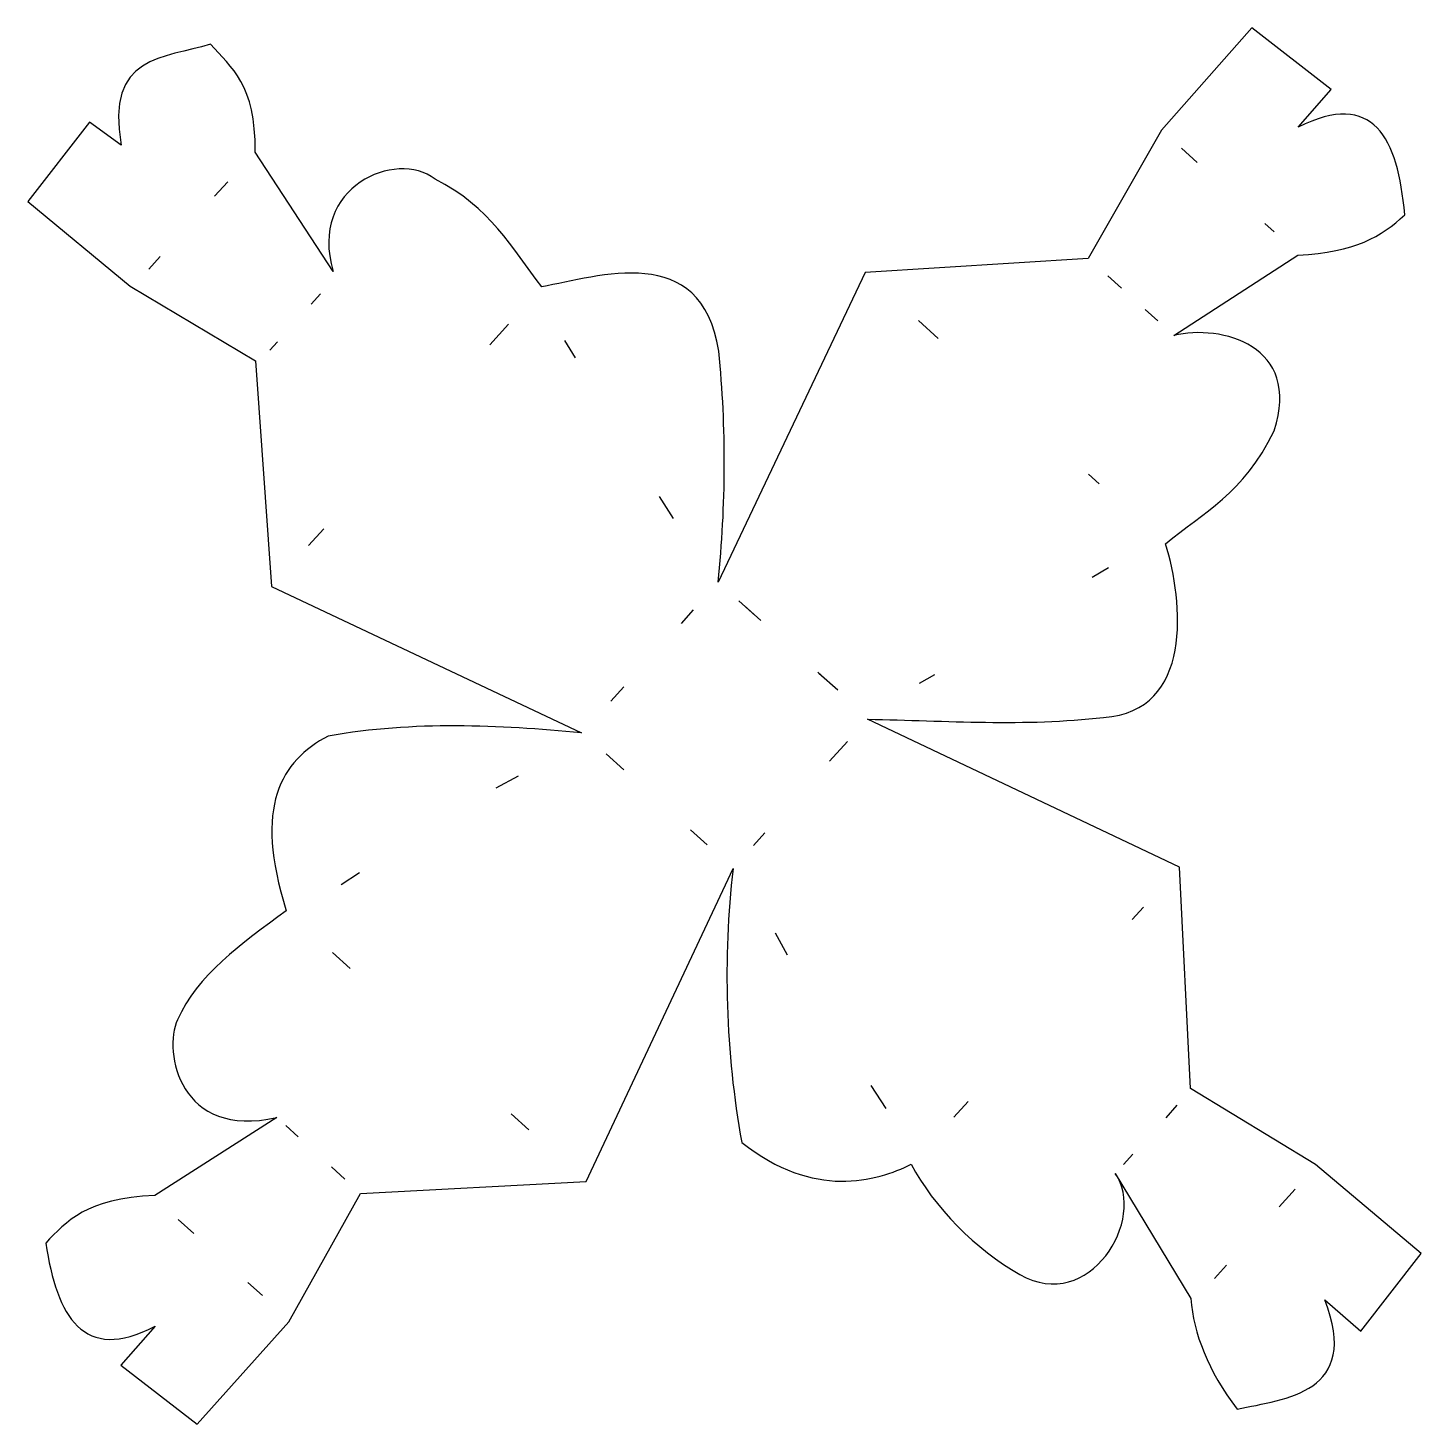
# Model space of a CAD drawing. Header units: centimetres. Extents: x -10.3 to 10.4, y -11.4 to 9.3.
import ezdxf

# ---------------------------------------------------------------- set-up
doc = ezdxf.new("R2010")
doc.units = ezdxf.units.CM
doc.header["$MEASUREMENT"] = 0
doc.layers.add('Layer 1', color=7, linetype='Continuous')

msp = doc.modelspace()

# ---------------------------------------------------------------- linework, layer by layer
at = {"layer": 'Layer 1', "color": 1, "lineweight": 25}
msp.add_open_spline([(-6.88831, 4.38355), (-6.88831, 4.38355), (-8.74961, 5.49135), (-8.74961, 5.49135), (-8.74961, 5.49135), (-8.74961, 5.49135), (-10.26925, 6.74938), (-10.26925, 6.74938), (-10.26925, 6.74938), (-10.26925, 6.74938), (-9.35252, 7.92646), (-9.35252, 7.92646), (-9.35252, 7.92646), (-9.35252, 7.92646), (-8.88173, 7.58541), (-8.88173, 7.58541), (-8.88173, 7.58541), (-9.12809, 8.93041), (-8.23509, 8.8733), (-7.55955, 9.08381), (-7.55955, 9.08381), (-7.24566, 8.73496), (-6.88115, 8.48781), (-6.89408, 7.48226), (-6.89408, 7.48226), (-6.89408, 7.48226), (-5.73678, 5.71067), (-5.73678, 5.71067), (-5.73678, 5.71067), (-6.10631, 6.97149), (-4.79479, 7.5259), (-4.22203, 7.0812), (-4.22203, 7.0812), (-3.4086, 6.67082), (-3.07456, 6.05393), (-2.63763, 5.48136), (-2.63763, 5.48136), (-1.79647, 5.62963), (-0.26446, 6.17178), (-0.00728, 4.52459), (-0.00728, 4.52459), (0.10885, 3.37793), (0.09759, 2.24159), (-0.01403, 1.0945), (-0.01403, 1.0945), (-0.01403, 1.0945), (2.16726, 5.69403), (2.16726, 5.69403), (2.16726, 5.69403), (2.16726, 5.69403), (5.48236, 5.90253), (5.48236, 5.90253), (5.48236, 5.90253), (5.48236, 5.90253), (6.56871, 7.80652), (6.56871, 7.80652), (6.56871, 7.80652), (6.56871, 7.80652), (7.91222, 9.32633), (7.91222, 9.32633), (7.91222, 9.32633), (7.91222, 9.32633), (9.0893, 8.40959), (9.0893, 8.40959), (9.0893, 8.40959), (9.0893, 8.40959), (8.59882, 7.85304), (8.59882, 7.85304), (8.59882, 7.85304), (9.71959, 8.41172), (10.07845, 7.69517), (10.18265, 6.55239), (10.18265, 6.55239), (9.82909, 6.22103), (9.46, 6.00231), (8.59417, 5.95022), (8.59417, 5.95022), (8.59417, 5.95022), (6.75199, 4.759), (6.75199, 4.759), (6.75199, 4.759), (7.45923, 4.92681), (8.65335, 4.60983), (8.24392, 3.34321), (8.24392, 3.34321), (7.78244, 2.38881), (7.19829, 2.14364), (6.63067, 1.66272), (6.63067, 1.66272), (6.89341, 0.80304), (7.05003, -0.82568), (5.70876, -0.91423), (5.70876, -0.91423), (4.54076, -1.05102), (3.37235, -0.9635), (2.20405, -0.94213), (2.20405, -0.94213), (2.20405, -0.94213), (6.83867, -3.13913), (6.83867, -3.13913), (6.83867, -3.13913), (6.83867, -3.13913), (7.00125, -6.42541), (7.00125, -6.42541), (7.00125, -6.42541), (7.00125, -6.42541), (8.85483, -7.55703), (8.85483, -7.55703), (8.85483, -7.55703), (8.85483, -7.55703), (10.42509, -8.87663), (10.42509, -8.87663), (10.42509, -8.87663), (10.42509, -8.87663), (9.52968, -10.03231), (9.52968, -10.03231), (9.52968, -10.03231), (9.52968, -10.03231), (8.99455, -9.56315), (8.99455, -9.56315), (8.99455, -9.56315), (9.53633, -10.95554), (8.40681, -11.03503), (7.69398, -11.18973), (7.69398, -11.18973), (7.25799, -10.61247), (7.04416, -10.06652), (7.00706, -9.54548), (7.00706, -9.54548), (7.00706, -9.54548), (5.88339, -7.68819), (5.88339, -7.68819), (5.88339, -7.68819), (6.35582, -8.3552), (5.50227, -9.78412), (4.46331, -9.18692), (4.46331, -9.18692), (3.81967, -8.8304), (3.17547, -8.17628), (2.85313, -7.55187), (2.85313, -7.55187), (2.33525, -7.80769), (1.40828, -8.07479), (0.33516, -7.22853), (0.33516, -7.22853), (0.09026, -5.88977), (0.05152, -4.49759), (0.20544, -3.15808), (0.20544, -3.15808), (0.20544, -3.15808), (-1.97592, -7.81002), (-1.97592, -7.81002), (-1.97592, -7.81002), (-1.97592, -7.81002), (-5.3266, -7.98704), (-5.3266, -7.98704), (-5.3266, -7.98704), (-5.3266, -7.98704), (-6.39158, -9.891), (-6.39158, -9.891), (-6.39158, -9.891), (-6.39158, -9.891), (-7.75646, -11.41084), (-7.75646, -11.41084), (-7.75646, -11.41084), (-7.75646, -11.41084), (-8.89072, -10.53676), (-8.89072, -10.53676), (-8.89072, -10.53676), (-8.89072, -10.53676), (-8.37891, -9.95881), (-8.37891, -9.95881), (-8.37891, -9.95881), (-9.45103, -10.51146), (-9.8361, -9.81336), (-10.00536, -8.72235), (-10.00536, -8.72235), (-9.68878, -8.40045), (-9.41798, -8.06105), (-8.38253, -8.0141), (-8.38253, -8.0141), (-8.38253, -8.0141), (-6.57199, -6.85733), (-6.57199, -6.85733), (-6.57199, -6.85733), (-8.01123, -7.18465), (-8.26726, -5.88383), (-8.04546, -5.40628), (-8.04546, -5.40628), (-7.76128, -4.75465), (-7.10597, -4.27129), (-6.43087, -3.78634), (-6.43087, -3.78634), (-6.92218, -2.23033), (-6.50982, -1.56086), (-5.80941, -1.19213), (-5.80941, -1.19213), (-4.52934, -0.96509), (-3.27249, -1.0303), (-2.0483, -1.14238), (-2.0483, -1.14238), (-2.0483, -1.14238), (-6.65121, 1.02795), (-6.65121, 1.02795), (-6.65121, 1.02795), (-6.65121, 1.02795), (-6.88831, 4.38355), (-6.88831, 4.38355)], degree=3, knots=[0, 0, 0, 0, 0.01886792, 0.01886792, 0.01886792, 0.01886792, 0.03773585, 0.03773585, 0.03773585, 0.03773585, 0.05660377, 0.05660377, 0.05660377, 0.05660377, 0.0754717, 0.0754717, 0.0754717, 0.0754717, 0.09433962, 0.09433962, 0.09433962, 0.09433962, 0.11320755, 0.11320755, 0.11320755, 0.11320755, 0.13207547, 0.13207547, 0.13207547, 0.13207547, 0.1509434, 0.1509434, 0.1509434, 0.1509434, 0.16981132, 0.16981132, 0.16981132, 0.16981132, 0.18867925, 0.18867925, 0.18867925, 0.18867925, 0.20754717, 0.20754717, 0.20754717, 0.20754717, 0.22641509, 0.22641509, 0.22641509, 0.22641509, 0.24528302, 0.24528302, 0.24528302, 0.24528302, 0.26415094, 0.26415094, 0.26415094, 0.26415094, 0.28301887, 0.28301887, 0.28301887, 0.28301887, 0.30188679, 0.30188679, 0.30188679, 0.30188679, 0.32075472, 0.32075472, 0.32075472, 0.32075472, 0.33962264, 0.33962264, 0.33962264, 0.33962264, 0.35849057, 0.35849057, 0.35849057, 0.35849057, 0.37735849, 0.37735849, 0.37735849, 0.37735849, 0.39622642, 0.39622642, 0.39622642, 0.39622642, 0.41509434, 0.41509434, 0.41509434, 0.41509434, 0.43396226, 0.43396226, 0.43396226, 0.43396226, 0.45283019, 0.45283019, 0.45283019, 0.45283019, 0.47169811, 0.47169811, 0.47169811, 0.47169811, 0.49056604, 0.49056604, 0.49056604, 0.49056604, 0.50943396, 0.50943396, 0.50943396, 0.50943396, 0.52830189, 0.52830189, 0.52830189, 0.52830189, 0.54716981, 0.54716981, 0.54716981, 0.54716981, 0.56603774, 0.56603774, 0.56603774, 0.56603774, 0.58490566, 0.58490566, 0.58490566, 0.58490566, 0.60377358, 0.60377358, 0.60377358, 0.60377358, 0.62264151, 0.62264151, 0.62264151, 0.62264151, 0.64150943, 0.64150943, 0.64150943, 0.64150943, 0.66037736, 0.66037736, 0.66037736, 0.66037736, 0.67924528, 0.67924528, 0.67924528, 0.67924528, 0.69811321, 0.69811321, 0.69811321, 0.69811321, 0.71698113, 0.71698113, 0.71698113, 0.71698113, 0.73584906, 0.73584906, 0.73584906, 0.73584906, 0.75471698, 0.75471698, 0.75471698, 0.75471698, 0.77358491, 0.77358491, 0.77358491, 0.77358491, 0.79245283, 0.79245283, 0.79245283, 0.79245283, 0.81132075, 0.81132075, 0.81132075, 0.81132075, 0.83018868, 0.83018868, 0.83018868, 0.83018868, 0.8490566, 0.8490566, 0.8490566, 0.8490566, 0.86792453, 0.86792453, 0.86792453, 0.86792453, 0.88679245, 0.88679245, 0.88679245, 0.88679245, 0.90566038, 0.90566038, 0.90566038, 0.90566038, 0.9245283, 0.9245283, 0.9245283, 0.9245283, 0.94339623, 0.94339623, 0.94339623, 0.94339623, 0.96226415, 0.96226415, 0.96226415, 0.96226415, 1, 1, 1, 1], dxfattribs=at)
at = {"layer": 'Layer 1', "lineweight": 25}
for points in [[(6.86692, 7.53829), (6.86692, 7.53829), (7.09849, 7.32914), (7.09849, 7.32914)], [(-7.30118, 7.0417), (-7.30118, 7.0417), (-7.49639, 6.82557), (-7.49639, 6.82557)], [(8.24091, 6.29732), (8.24091, 6.29732), (8.10197, 6.42281), (8.10197, 6.42281)], [(-8.47243, 5.7449), (-8.47243, 5.7449), (-8.30511, 5.93016), (-8.30511, 5.93016)], [(5.77245, 5.64371), (5.77245, 5.64371), (5.97314, 5.46245), (5.97314, 5.46245)], [(-6.06194, 5.22164), (-6.06194, 5.22164), (-5.92251, 5.37602), (-5.92251, 5.37602)], [(2.95819, 4.97967), (2.95819, 4.97967), (3.25385, 4.71264), (3.25385, 4.71264)], [(6.51348, 4.97442), (6.51348, 4.97442), (6.32822, 5.14174), (6.32822, 5.14174)], [(-3.12919, 4.92747), (-3.12919, 4.92747), (-3.40806, 4.61871), (-3.40806, 4.61871)], [(-6.67546, 4.54236), (-6.67546, 4.54236), (-6.56391, 4.66587), (-6.56391, 4.66587)], [(-2.29961, 4.68277), (-2.29961, 4.68277), (-2.13926, 4.42581), (-2.13926, 4.42581)], [(5.48672, 2.69592), (5.48672, 2.69592), (5.64441, 2.5535), (5.64441, 2.5535)], [(-0.6776, 2.04045), (-0.6776, 2.04045), (-0.88577, 2.36862), (-0.88577, 2.36862)], [(-6.09916, 1.63916), (-6.09916, 1.63916), (-5.87607, 1.88617), (-5.87607, 1.88617)], [(5.78138, 1.30852), (5.78138, 1.30852), (5.53836, 1.1636), (5.53836, 1.1636)], [(-0.38541, 0.68331), (-0.38541, 0.68331), (-0.56668, 0.48261), (-0.56668, 0.48261)], [(0.2924, 0.81773), (0.2924, 0.81773), (0.53941, 0.59464), (0.53941, 0.59464)], [(0.36959, 0.74802), (0.36959, 0.74802), (0.6166, 0.52492), (0.6166, 0.52492)], [(1.72814, -0.47901), (1.72814, -0.47901), (1.46569, -0.24197), (1.46569, -0.24197)], [(1.48113, -0.25592), (1.48113, -0.25592), (1.75901, -0.5069), (1.75901, -0.5069)], [(3.19633, -0.28112), (3.19633, -0.28112), (2.96726, -0.4106), (2.96726, -0.4106)], [(-1.41723, -0.45911), (-1.41723, -0.45911), (-1.61244, -0.67524), (-1.61244, -0.67524)], [(1.90324, -1.27166), (1.90324, -1.27166), (1.63831, -1.56498), (1.63831, -1.56498)], [(-1.678, -1.45697), (-1.678, -1.45697), (-1.41556, -1.69401), (-1.41556, -1.69401)], [(-2.98672, -1.78866), (-2.98672, -1.78866), (-3.31639, -1.96745), (-3.31639, -1.96745)], [(-0.42752, -2.5864), (-0.42752, -2.5864), (-0.18051, -2.8095), (-0.18051, -2.8095)], [(0.50889, -2.81546), (0.50889, -2.81546), (0.67621, -2.6302), (0.67621, -2.6302)], [(-5.6151, -3.39524), (-5.6151, -3.39524), (-5.3442, -3.21944), (-5.3442, -3.21944)], [(6.30323, -3.73197), (6.30323, -3.73197), (6.1359, -3.91723), (6.1359, -3.91723)], [(0.82845, -4.11322), (0.82845, -4.11322), (1.00723, -4.44289), (1.00723, -4.44289)], [(-5.74388, -4.40683), (-5.74388, -4.40683), (-5.48143, -4.64387), (-5.48143, -4.64387)], [(2.47835, -6.72467), (2.47835, -6.72467), (2.25474, -6.38255), (2.25474, -6.38255)], [(3.69579, -6.61889), (3.69579, -6.61889), (3.48664, -6.85046), (3.48664, -6.85046)], [(-3.09184, -6.80213), (-3.09184, -6.80213), (-2.82609, -7.04216), (-2.82609, -7.04216)], [(6.79894, -6.67452), (6.79894, -6.67452), (6.63161, -6.85977), (6.63161, -6.85977)], [(-6.43944, -6.97705), (-6.43944, -6.97705), (-6.25418, -7.14437), (-6.25418, -7.14437)], [(6.14359, -7.40011), (6.14359, -7.40011), (6.00416, -7.55449), (6.00416, -7.55449)], [(-5.76016, -7.59057), (-5.76016, -7.59057), (-5.55947, -7.77183), (-5.55947, -7.77183)], [(8.55408, -7.92337), (8.55408, -7.92337), (8.31704, -8.18582), (8.31704, -8.18582)], [(-8.03639, -8.37274), (-8.03639, -8.37274), (-7.80482, -8.5819), (-7.80482, -8.5819)], [(7.35494, -9.25104), (7.35494, -9.25104), (7.53621, -9.05035), (7.53621, -9.05035)], [(-7.00205, -9.30696), (-7.00205, -9.30696), (-6.78591, -9.50217), (-6.78591, -9.50217)]]:
    msp.add_open_spline(points, degree=3, dxfattribs=at)

doc.saveas('drawing.dxf')
